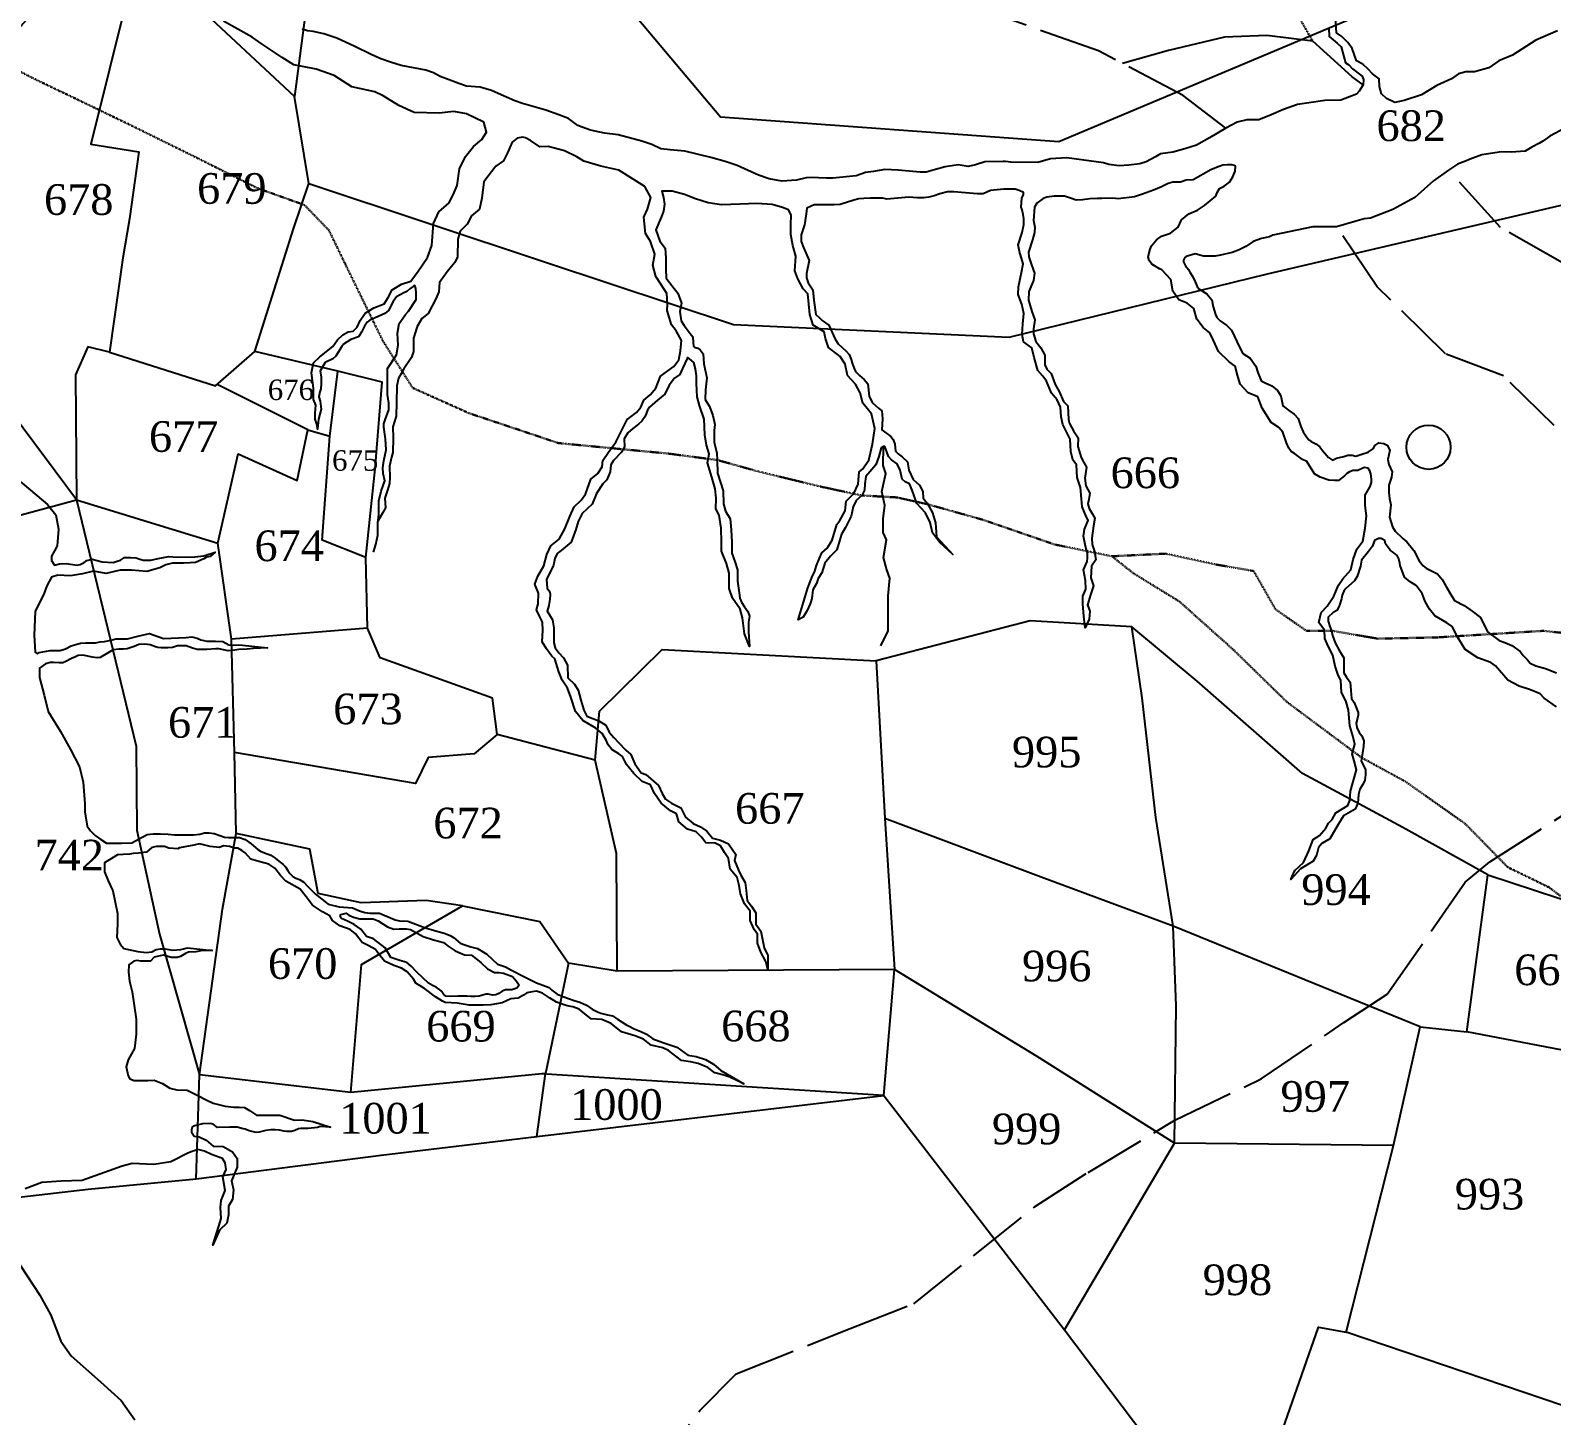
# Model space of a CAD drawing. Header units: millimetres. Extents: x 232 to 2351, y -1279 to 995.
# Drawn here: x 1464.2 to 1761.8, y -686.8 to -415.9 of the extents above; entities that cross this region are included whole.
import ezdxf

# ---------------------------------------------------------------- set-up
doc = ezdxf.new("R2010")
doc.units = ezdxf.units.MM
doc.header["$MEASUREMENT"] = 0
doc.linetypes.add('ACAD_ISO02W100', pattern=[15, 12, -3])
doc.linetypes.add('ACAD_ISO07W100', pattern=[3, 0, -3])
for name, color, linetype in [('CARTTRACK', 30, 'ACAD_ISO02W100'), ('NALA', 4, 'Continuous'), ('SURVEY_BND', 7, 'Continuous'), ('SURVEY_NO', 7, 'Continuous'), ('WATER_BODY', 4, 'Continuous')]:
    doc.layers.add(name, color=color, linetype=linetype)
doc.layers.add('FOOTPATH', color=150, linetype='ACAD_ISO07W100', lineweight=30)
doc.styles.get("Standard").update_dxf_attribs({"font": 'TIMES.TTF'})

msp = doc.modelspace()

# ---------------------------------------------------------------- linework, layer by layer
at = {"layer": 'CARTTRACK'}
for points in [[(1698.11, -434.98), (1689.74, -428.61), (1673.15, -419.86), (1655.69, -413.69), (1643.09, -411.57), (1618.95, -408.26), (1600.5, -405.47), (1587.24, -401.76), (1577.69, -393.15), (1568.13, -373.8), (1567.2, -346.66), (1566.54, -335.39), (1563.36, -327.18), (1553.27, -318.7), (1528.53, -304.66), (1514.47, -291.94), (1502.64, -278.64), (1487, -266.5), (1456.06, -249.16)], [(1724.93, -426.54), (1722.79, -424.92), (1715.09, -417.97), (1706.14, -416.84), (1697.82, -417.17), (1686.89, -419.78), (1677.85, -422.34)], [(1819.48, -536.46), (1814.24, -529.53), (1813.11, -523.73), (1811.26, -522.45), (1801.34, -519.15), (1795.54, -512.95), (1782.37, -497.52), (1777.25, -485.66), (1771.65, -479.5), (1764.68, -471.92), (1763.95, -461.35), (1751.83, -454.45), (1741.68, -443.2)], [(1762.36, -493.13), (1752.41, -483.46), (1741.09, -479.13), (1727.7, -466.01), (1719.76, -454.26)], [(1585.74, -697.98), (1595.25, -685.77), (1602.3, -678.67), (1624.57, -669.84), (1637.01, -664.97), (1660.68, -646.03), (1671.14, -639.27), (1688.12, -629.06), (1704.97, -620.98), (1721.18, -609.94), (1729.68, -604.38), (1744.95, -582.49), (1749.72, -578.51), (1767.63, -567.12)]]:
    msp.add_lwpolyline(points, dxfattribs=at)
at = {"layer": 'FOOTPATH', "ltscale": 0.001}
for points in [[(1711.89, -412.39), (1715.09, -417.97)], [(1777.09, -535.12), (1760.23, -533.33), (1739.5, -534.61), (1727.83, -534.86), (1718.79, -533.31), (1713.87, -533.33), (1707.8, -529.11), (1703.54, -521.63), (1696.14, -520.35), (1686.34, -518.23), (1675.79, -518.74), (1664.63, -516.44), (1650.45, -511.57), (1639.76, -508.57), (1633.77, -507.23), (1626.89, -506.85), (1618.78, -505.11), (1606.52, -502.13), (1598.58, -499.91), (1588.86, -498.64), (1567.49, -496.6), (1549.95, -490.73), (1538.97, -485.8), (1533.15, -476.64), (1525.82, -461.68), (1522.57, -454.97), (1517.8, -450.03), (1508.6, -446.72), (1496.68, -440.76), (1483.23, -434.13), (1464.84, -425.29), (1450.07, -417.84)], [(1766.96, -587.76), (1761.27, -583.47), (1753.24, -579.56), (1744.94, -571.07), (1733.24, -562.82), (1724.67, -558.14), (1710.03, -547.24), (1699.64, -537.1), (1689.02, -527.6), (1680.04, -522.1), (1675.79, -518.74)]]:
    msp.add_lwpolyline(points, dxfattribs=at)
at = {"layer": 'NALA'}
for points in [[(1763.02, -415.92), (1758.78, -417.75), (1754.16, -420.7), (1751.54, -421.83), (1749.56, -423.21), (1746.73, -423.96), (1745.03, -423.96), (1743.61, -424.37), (1742.24, -425.33), (1739.37, -426.66), (1736.37, -428.49), (1733, -429.57), (1731.13, -429.94), (1729.51, -429.2), (1728.55, -428.28), (1728.13, -426.87), (1728.09, -425.33), (1726.8, -424.33), (1725.93, -423.46), (1724.89, -422.46), (1723.64, -421.8), (1722.81, -419.39), (1721.93, -418.22), (1720.81, -417.06), (1719.77, -416.31), (1719.56, -413.5)], [(1531.31, -517.92), (1531.78, -516.45), (1532.16, -514.61), (1532.14, -512.2), (1532.32, -510.57), (1532.32, -507.87), (1532.81, -506.01), (1533.53, -504.01), (1533.19, -502.56), (1533.13, -501.47), (1533.33, -500.1), (1533.77, -497.94), (1533.67, -495.77), (1533.31, -493.49), (1533.33, -492.83), (1533.59, -492.06), (1534.32, -490.11), (1534.32, -488.8), (1534.01, -487.09), (1534.01, -485.36), (1534.01, -483.59), (1534.03, -482.03), (1535.81, -479.3), (1536.13, -477.42), (1535.97, -475.09), (1536.32, -473.23), (1537.57, -471.44), (1538.15, -470.8), (1539.65, -468.5), (1539.65, -467.23), (1539.61, -466.36), (1539.36, -465.78), (1539.08, -465.94), (1538.38, -466.42), (1537.81, -466.91), (1537.25, -467.19), (1535.79, -467.96), (1535.13, -468.9), (1534.25, -470.67), (1533.49, -471.25), (1532.06, -471.9), (1530.6, -472.52), (1530.08, -472.93), (1529.57, -473.75), (1528.93, -474.88), (1528.34, -475.79), (1526.85, -476.36), (1525.46, -477.23), (1525.09, -477.71), (1524.31, -478.94), (1523.92, -479.6), (1523.32, -480.09), (1521.85, -480.83), (1521.46, -481.51), (1520.85, -482.45), (1521.05, -483.72), (1521.09, -485.02), (1520.97, -486), (1520.77, -486.54), (1520.6, -487.56), (1520.85, -488.41), (1521.05, -489.93), (1520.52, -491.89), (1520.32, -493.85), (1520.27, -493.07), (1519.91, -491.93), (1519.91, -490.74), (1520.03, -489.15), (1519.54, -488.09), (1519.54, -485.88), (1519.18, -482.84), (1519.54, -480.92), (1520.81, -479.73), (1523.35, -477.73), (1524.25, -476.42), (1525.27, -475.44), (1526.33, -474.83), (1527.31, -474.67), (1528.13, -473.89), (1528.7, -472.63), (1529.68, -471.16), (1531.36, -470.14), (1533.4, -469.36), (1534.14, -468.09), (1534.96, -466.6), (1536.8, -465.53), (1538.6, -464.92), (1540.07, -462.96), (1541.87, -460.31), (1542.69, -457.94), (1543.06, -453.63), (1544.08, -451.34), (1546.12, -449.58), (1547.06, -447.58), (1547.68, -446.19), (1548.13, -442.97), (1549.31, -440.52), (1550.86, -438.6), (1552.5, -437.22), (1553.4, -435.75), (1552.87, -433.79), (1549.52, -432.19), (1547.02, -431.7), (1544.12, -432.03), (1539.25, -431.91), (1536.27, -430.56), (1533.2, -428.64), (1531.57, -427.87), (1527.07, -426.89), (1523.58, -424.66), (1520.06, -423.47), (1515.73, -422.57), (1513.4, -421.14), (1509.52, -418.57), (1507.55, -417.18), (1501.95, -414.08)], [(1718.23, -415.44), (1718.28, -417.03), (1719.87, -418.36), (1720.68, -419.1), (1721.14, -420.76), (1721.32, -421.52), (1721.51, -422.19), (1722.15, -422.6), (1722.85, -423.41), (1724.79, -424.84), (1725.02, -425.46), (1724.93, -426.54), (1724.21, -427.72), (1723.64, -428.31), (1722.32, -428.87), (1720.57, -429.49), (1717.45, -429.58), (1712.09, -430.37), (1709.39, -431.36), (1706.96, -432.36), (1704.52, -433.37), (1702.17, -433.37), (1700.32, -433.81), (1698.11, -434.98), (1694.9, -436.87), (1692.36, -438.34), (1690.08, -439.03), (1687.71, -439.68), (1685.33, -439.98), (1684.31, -440.58), (1682.51, -441.57), (1681.25, -441.98), (1679.1, -442.24), (1677.21, -442.35), (1675.18, -442.12), (1674.16, -441.8), (1666.96, -440.81), (1663.76, -441.02), (1661.31, -441.7), (1655.99, -441.64), (1654.97, -441.49), (1654.5, -441.48), (1650.96, -441.58), (1649.1, -442.14), (1647.67, -442.48), (1645.69, -442.19), (1643.17, -442.55), (1641.27, -443.05), (1639.47, -443.58), (1638.29, -443.6), (1633.98, -443.18), (1631.35, -443.08), (1629.12, -443.47), (1627.58, -443.68), (1625.73, -444.3), (1621.16, -444.78), (1619.93, -444.77), (1618.36, -444.73), (1617.18, -444.67), (1615.98, -444.73), (1614.08, -445.17), (1611.2, -445.37), (1608.7, -444.93), (1606.61, -444.18), (1602.46, -442.32), (1600.1, -441.5), (1597.29, -440.74), (1592.23, -439.51), (1589.37, -439.26), (1587.53, -439.03), (1585.74, -438.19), (1583.78, -437.52), (1579.15, -436.31), (1576.5, -435.99), (1573.77, -435.36), (1572.12, -434.8), (1571.3, -434.47), (1569.43, -433.13), (1567.55, -432.37), (1565.01, -431.48), (1560.49, -430.19), (1558.98, -429.61), (1555.71, -428.2), (1554.4, -427.62), (1552.18, -426.99), (1549.48, -426.8), (1548.01, -426.25), (1546.11, -425.52), (1544.36, -424.86), (1543.07, -424.16), (1541.54, -423.61), (1536.7, -422.71), (1534.66, -422.07), (1532.72, -421.4), (1530.84, -420.59), (1527.63, -419.04), (1524.14, -417.38), (1521.61, -416.55), (1519.47, -416.1), (1518.38, -415.97), (1517.32, -415.65)], [(1766.8, -433.72), (1761.49, -436.55), (1760.09, -437.55), (1759.44, -437.9), (1758, -438.68), (1756.66, -439.46), (1753.91, -439.68), (1752.04, -439.64), (1748.17, -440.2), (1745.9, -441.03), (1744.99, -441.42), (1743.42, -442.03), (1741.68, -443.2), (1738.75, -445.26), (1735.09, -448.55), (1730.79, -450.87), (1726.42, -452.62), (1725.14, -452.72), (1723.34, -453.24), (1719.76, -454.26), (1715.12, -454.26), (1707.3, -455.94), (1706.66, -456.25), (1705.05, -456.6), (1703.43, -457.14), (1702.03, -458.11), (1700.7, -458.78), (1699.3, -459.29), (1697.04, -459.83), (1695.99, -460.06), (1693.69, -460.06), (1692.06, -459.56), (1690.34, -460.11), (1690.09, -460.32), (1689.83, -460.78), (1689.82, -461.17), (1690.18, -461.92), (1690.76, -462.62), (1691.05, -463.14), (1691.65, -464.09), (1692.06, -465.02), (1692.45, -465.95), (1692.78, -466.45), (1694.35, -467.38), (1695.33, -468.54), (1695.59, -469.91), (1696.05, -471.44), (1696.31, -472.02), (1697, -472.69), (1698.3, -473.58), (1699.19, -474.53), (1700.74, -477.81), (1701.44, -479.05), (1702.85, -479.97), (1703.97, -481.52), (1704.36, -482.78), (1704.97, -484.4), (1705.76, -484.82), (1707.06, -485.42), (1708.19, -486.28), (1708.85, -487.38), (1709.25, -489.32), (1710.6, -490.34), (1711.48, -490.94), (1712.22, -491.8), (1712.77, -493.37), (1713.24, -494.38), (1713.9, -495.38), (1714.34, -495.98), (1714.76, -496.28), (1715.72, -496.72), (1716.49, -497.3), (1717.02, -498.05), (1718.15, -499.45), (1718.97, -499.95), (1719.75, -499.56), (1721.17, -499.2), (1721.94, -498.98), (1722.82, -498.98), (1723.54, -499.17), (1724.67, -498.76), (1725.96, -498.4), (1727.01, -497.63), (1727.23, -497.05), (1728, -496.53), (1729.02, -496.67), (1729.68, -497), (1730.21, -497.96), (1729.8, -499.8), (1729.96, -500.79), (1730.65, -502.22), (1730.51, -503.27), (1729.96, -504.81), (1729.96, -506.27), (1730.13, -507.42), (1730.35, -508.69), (1730.1, -511.08), (1730.73, -513.01), (1731.25, -513.83), (1732.74, -515.24), (1733.49, -515.9), (1734.86, -517.58), (1735.91, -519.63), (1736.71, -520.62), (1737.26, -521.06), (1738.31, -521.56), (1739.49, -522.16), (1740.43, -523.27), (1741.26, -524.81), (1742.11, -526.21), (1742.86, -527.39), (1744.73, -528.36), (1746.3, -529.49), (1747.92, -530.72), (1749.27, -533.55), (1751.55, -535.21), (1752.68, -535.62), (1754.03, -536.2), (1755.69, -537.38), (1756.27, -538.15), (1757.15, -539.01), (1757.67, -539.64), (1758.72, -540.16), (1760.62, -540.71), (1762.77, -541.57)], [(1762.82, -548.21), (1760.39, -546.48), (1759.59, -545.62), (1757.73, -544.84), (1755.47, -544.18), (1753.28, -543.01), (1750.88, -540.19), (1749.94, -539.55), (1747.41, -538.6), (1744.93, -536.97), (1743.49, -534.63), (1742.35, -532.47), (1741.35, -531.73), (1738.98, -530.38), (1737.93, -529.11), (1737.11, -527.59), (1736.48, -526.02), (1735.34, -524.49), (1734.14, -523.74), (1733.05, -522.82), (1732.19, -520.52), (1732.12, -520.07), (1731.94, -519.27), (1731.62, -518.6), (1730.97, -518.08), (1730.22, -517.55), (1729.35, -516.28), (1729.2, -515.66), (1728.5, -515.29), (1727.98, -515.29), (1727.2, -515.68), (1726.8, -516.78), (1725.98, -517.78), (1724.61, -519.51), (1724.41, -520.68), (1723.76, -522.72), (1723.29, -523.55), (1721.59, -525.05), (1721.21, -525.57), (1720.84, -526.35), (1720.69, -527.04), (1720.29, -528.51), (1719.82, -529.34), (1719.07, -529.74), (1718.1, -530.65), (1718.12, -531.42), (1718.47, -532.51), (1718.79, -533.31), (1718.99, -534.23), (1719.47, -535.7), (1720.34, -537.27), (1721.19, -538.6), (1721.19, -540.47), (1721.21, -541.52), (1721.69, -542.39), (1722.41, -543.39), (1722.58, -544.98), (1722.71, -546.58), (1723.23, -547.37), (1723.98, -549.32), (1723.98, -549.85), (1723.83, -550.39), (1723.62, -551.36), (1723.75, -552.23), (1724.16, -553.2), (1724.72, -553.88), (1725.07, -554.85), (1725.05, -555.93), (1724.55, -558.81), (1725.4, -560.48), (1725.4, -561.48), (1725.29, -562.57), (1724.89, -563.37), (1724.31, -564.29), (1724.04, -565.33), (1723.91, -567.03), (1723.4, -568.23), (1722.46, -568.76), (1721.1, -569.54), (1720.05, -571.19), (1718.44, -574.02), (1716.9, -574.93), (1716.23, -575.71), (1715.86, -577.27), (1715.21, -578.42), (1714.36, -578.94), (1712.69, -579.92), (1710.82, -581.97), (1711.61, -580.23), (1713.26, -578.64), (1714.34, -576.36), (1715.2, -574.14), (1716.43, -573.35), (1717.64, -571.95), (1718.15, -570.97), (1718.91, -570.21), (1719.61, -568.91), (1721.98, -567.48), (1722.36, -566.55), (1722.5, -564.7), (1722.91, -563.08), (1723.69, -560.52), (1723.22, -558.76), (1722.84, -557.39), (1723.33, -555.48), (1722.91, -553.9), (1722.35, -551.94), (1722.08, -548.88), (1721.65, -547.23), (1720.69, -545.32), (1720.6, -543.03), (1719.98, -541.81), (1719.46, -540.22), (1719.01, -538.08), (1718.14, -536.3), (1717.49, -534.81), (1717.37, -533.19), (1716.31, -531.68), (1716.76, -529.76), (1717.91, -528.52), (1719.19, -526.55), (1720.15, -524.41), (1720.96, -523.17), (1722.57, -521.38), (1723.03, -519.37), (1723.72, -517.36), (1724.9, -515.78), (1725.36, -513.26), (1725.61, -510.81), (1725.37, -508.84), (1725.37, -506.81), (1726.31, -505.07), (1726.59, -504.31), (1726.59, -503.56), (1726.49, -502.64), (1726.29, -502.05), (1725.91, -501.51), (1725.25, -501.35), (1725.03, -501.47), (1723.9, -501.93), (1723.02, -501.97), (1722.3, -502.19), (1721.79, -502.58), (1721.33, -502.98), (1720.71, -503.46), (1720.13, -503.92), (1719.35, -503.94), (1718.26, -503.82), (1716.53, -503.28), (1715.47, -502.62), (1713.91, -500.21), (1713.12, -499.83), (1711.5, -498.63), (1710.89, -498.26), (1710.43, -497.56), (1709.93, -496.58), (1709.25, -494.49), (1708.44, -493.56), (1706.93, -492.55), (1705.22, -489.78), (1704.32, -487.53), (1702.45, -486.74), (1700.87, -485.05), (1700.37, -483.34), (1699.92, -481.55), (1698.72, -480.71), (1696.67, -478.7), (1695.67, -476.52), (1694.97, -475.03), (1693.63, -474.01), (1692.42, -472.34), (1691.8, -470.27), (1690.5, -469.22), (1688.87, -468.6), (1687.71, -466.85), (1687.3, -464.58), (1685.56, -462.7), (1685.12, -462.52), (1683.58, -461.59), (1683.11, -460.91), (1682.91, -460.19), (1683.27, -458.68), (1683.56, -458.04), (1684.54, -456.83), (1685.48, -456.13), (1687.27, -455.56), (1688.77, -454.35), (1689.41, -452.9), (1690.84, -451.76), (1692.55, -451.05), (1693.93, -450.11), (1696.16, -448.32), (1696.36, -447.59), (1696.82, -446.77), (1697.76, -446.31), (1698.81, -445.54), (1699.45, -444.5), (1699.93, -443.41), (1699.97, -442.45), (1699.71, -442.29), (1699.27, -442.15), (1698.97, -442.15), (1698.43, -442.17), (1697.52, -442.23), (1696.24, -442.71), (1695.15, -443.15), (1691.67, -445.07), (1690.3, -445.19), (1689.22, -445.53), (1687.73, -445.53), (1686.79, -445.84), (1685.51, -446.48), (1683.94, -447.1), (1681.77, -447.91), (1680.19, -448.41), (1676.99, -448.79), (1675.96, -448.69), (1673.82, -448.73), (1672.97, -448.77), (1671.45, -448.83), (1670.04, -449.01), (1668.82, -449.05), (1667.87, -448.73), (1666.51, -448.31), (1664.48, -448.27), (1663.06, -448.47), (1662.35, -448.77), (1661.13, -449.65), (1660.65, -450.44), (1660.46, -453.08), (1660.7, -454.36), (1660.62, -455.43), (1660.24, -456.81), (1659.5, -459.25), (1659.54, -460.18), (1660.08, -461.71), (1660.64, -463.33), (1660.42, -464.78), (1659.54, -466.94), (1659.5, -468.63), (1660.1, -470.88), (1660.74, -472.48), (1660.42, -474.24), (1660.42, -475.24), (1660.91, -476.71), (1661.87, -477.96), (1662.69, -479.43), (1662.69, -481.27), (1663.05, -482.16), (1663.89, -482.97), (1664.7, -485.14), (1665.48, -486.5), (1666.34, -488.45), (1667.17, -489.32), (1667.3, -492.01), (1667.48, -492.76), (1668.25, -494.22), (1669.19, -495.57), (1669.11, -497.28), (1669.77, -499.44), (1670.27, -500.4), (1670.85, -501.33), (1670.51, -503.44), (1670.67, -504.96), (1671.48, -506.37), (1671.25, -507.64), (1671.11, -508.51), (1671.33, -509.37), (1671.9, -510.39), (1672.46, -511.3), (1672.2, -512.77), (1671.86, -515.21), (1671.94, -516.43), (1672.42, -517.78), (1672.64, -519.43), (1671.82, -520.67), (1671.7, -522.95), (1672.18, -524.53), (1671.6, -526.26), (1671, -528.23), (1671.5, -529.48), (1671.32, -531.05), (1670.56, -532.76), (1670.3, -530.49), (1670.08, -528.02), (1670.08, -526.55), (1670.68, -525.18), (1670.66, -523.47), (1670.24, -521.42), (1670.94, -519.79), (1671, -519.11), (1671, -518.07), (1670.84, -517.56), (1670.58, -516.42), (1670.24, -514.83), (1670.44, -513.46), (1671.14, -511.75), (1670.64, -510.64), (1669.95, -509.07), (1669.85, -507.53), (1669.65, -505.27), (1668.97, -503.34), (1668.87, -500.85), (1668.13, -499.86), (1667.79, -498.23), (1667.61, -495.84), (1667, -494.55), (1666.22, -492.98), (1665.84, -491.49), (1665.74, -489.56), (1665.08, -488.11), (1663.97, -486.8), (1662.98, -484.51), (1662.25, -483.52), (1661.31, -482.42), (1660.55, -479.84), (1660.1, -477.95), (1658.52, -476.79), (1658.24, -475.34), (1658.38, -473.25), (1658.58, -471.22), (1658.2, -469.42), (1657.44, -467.51), (1657.54, -466), (1658.12, -463.22), (1658.4, -461.53), (1657.69, -459.14), (1657.43, -457.82), (1658.25, -455.42), (1658.57, -453.83), (1658.59, -452.73), (1658.45, -451.88), (1658.21, -450.94), (1658.01, -450.47), (1658.19, -448.67), (1658.51, -447.96), (1658.47, -447.6), (1657.65, -447.16), (1656.84, -446.94), (1654.66, -446.94), (1652.05, -447.18), (1650.6, -447.82), (1649.4, -447.86), (1644.84, -447.42), (1643.62, -447.42), (1642.15, -447.84), (1641.01, -448.24), (1639.94, -448.46), (1638.98, -448.61), (1637.63, -448.63), (1636.05, -448.51), (1631.73, -448.88), (1630.95, -448.7), (1629.86, -448.7), (1628.52, -448.66), (1627.23, -448.72), (1626.29, -448.82), (1625.3, -449.08), (1622.65, -449.95), (1621.47, -450.01), (1619.68, -450.01), (1618.72, -450.01), (1617.56, -450.01), (1616.93, -450.27), (1616.11, -450.61), (1615.99, -451.78), (1615.63, -453.91), (1614.99, -455.88), (1614.99, -457.13), (1615.43, -458.34), (1616.55, -460.91), (1616.01, -463.43), (1616.01, -464.27), (1616.36, -465.24), (1617.28, -466.62), (1617.44, -468.61), (1617.88, -471.41), (1618.48, -472.01), (1619.1, -472.64), (1620.37, -473.5), (1621.65, -476.29), (1622.23, -477.16), (1623.79, -478.59), (1624.41, -479.26), (1624.79, -480.26), (1624.95, -480.95), (1625.37, -481.99), (1625.6, -482.61), (1626.38, -483.36), (1627.3, -484.16), (1628.06, -484.99), (1628.3, -487.4), (1628.85, -488.69), (1630.11, -489.75), (1630.75, -490.31), (1630.89, -491.84), (1630.79, -494.01), (1632.56, -495.33), (1632.98, -495.89), (1633.34, -496.83), (1633.44, -498.2), (1633.94, -498.7), (1634.72, -499.26), (1635.77, -500.25), (1636.07, -501.92), (1636.9, -503.7), (1638.16, -504.81), (1638.77, -506.07), (1638.84, -507.39), (1639.63, -508.33), (1640.67, -510.23), (1641.25, -512.21), (1641.5, -514.93), (1644.66, -518.38), (1642.08, -516.01), (1640.67, -514.14), (1640.24, -512.13), (1639.3, -510.26), (1637.65, -508.39), (1636.68, -505.84), (1636.2, -504.57), (1635.34, -504.21), (1634.76, -503.63), (1634.33, -501.91), (1633.76, -500.65), (1632.64, -499.9), (1632.07, -499.22), (1631.82, -498.5), (1631.38, -497.28), (1631.1, -497.28), (1630.63, -497.53), (1630.2, -499.22), (1629.59, -500.87), (1627.64, -503.12), (1627.42, -504.56), (1627.35, -505.81), (1626.89, -506.85), (1625.77, -507.86), (1625.16, -509.04), (1624.8, -510.91), (1623.65, -513.08), (1622.86, -514.44), (1622.5, -515.74), (1621.96, -517.5), (1620.74, -518.75), (1619.62, -520.07), (1619.04, -522), (1618.29, -523.12), (1618, -524.09), (1617.28, -525.31), (1617.06, -527), (1616.74, -528.04), (1616.13, -529.33), (1615.41, -530.66), (1614.4, -531.16), (1615.48, -527.53), (1616.27, -524.91), (1617.21, -522.6), (1617.59, -521.86), (1618.01, -520.52), (1618.55, -519.12), (1619.03, -518.06), (1620.06, -517.17), (1621.08, -515.6), (1621.95, -512.51), (1622.53, -511.74), (1623.58, -509.82), (1623.81, -507.97), (1625.31, -506.47), (1626.11, -504.64), (1626.34, -502.2), (1626.98, -501.72), (1628.26, -499.93), (1628.96, -496.83), (1629.38, -493.76), (1628.73, -490.89), (1627.04, -488.78), (1626.52, -486.74), (1625.6, -485.05), (1624.03, -483.38), (1623.61, -481.13), (1622.62, -479.69), (1620.35, -477.93), (1619.74, -476.11), (1619.49, -474.86), (1617.31, -473.52), (1616.7, -471.44), (1616.31, -467.39), (1615.38, -466.43), (1614.36, -464.48), (1613.75, -462.92), (1613.94, -460.01), (1613.37, -457.93), (1612.94, -455.77), (1612.94, -453.89), (1613.03, -451.97), (1612.52, -450.95), (1611.34, -450.5), (1609.32, -449.89), (1606.34, -449.7), (1603.02, -449.86), (1599.37, -449.99), (1596.81, -449.61), (1594.31, -448.84), (1592.17, -447.98), (1589.74, -447.34), (1587.75, -447.34), (1588.07, -448.58), (1588.27, -449.86), (1588.07, -451.24), (1587.66, -452.26), (1586.57, -454.9), (1587.34, -457.07), (1588.39, -458.48), (1588.49, -460.4), (1588.52, -462.57), (1588.59, -464.33), (1589.71, -465.77), (1590.83, -467.27), (1591.57, -469.24), (1591.25, -470.88), (1591.51, -472.7), (1592.11, -473.59), (1592.66, -474.36), (1593.3, -475.16), (1593.81, -475.8), (1593.84, -476.95), (1593.91, -477.65), (1594.13, -477.81), (1594.8, -478.04), (1595.25, -478.36), (1595.83, -479.12), (1595.95, -481.1), (1596.56, -483.84), (1596.24, -486.21), (1596.18, -488.09), (1597.04, -489.43), (1597.71, -491.19), (1598.1, -492.94), (1597.94, -494.12), (1597.94, -496.49), (1598.48, -498.53), (1598.58, -499.91), (1598.61, -502.46), (1599.73, -505.97), (1599.76, -508.46), (1600.15, -509.9), (1601.11, -511.43), (1601.27, -513.6), (1601.39, -515.96), (1601.39, -518.13), (1602, -519.79), (1602.51, -521.39), (1602.54, -523.6), (1602.93, -526.36), (1602.96, -526.93), (1603.34, -527.73), (1603.89, -528.66), (1604.56, -529.52), (1604.85, -530.45), (1604.66, -531.63), (1604.69, -533.51), (1604.91, -536.38), (1603.89, -533.92), (1603.5, -530.76), (1603.02, -529.1), (1601.58, -526.96), (1600.87, -525.04), (1600.87, -522.05), (1600.36, -520.17), (1599.4, -517.77), (1599.37, -515.98), (1599.31, -513.23), (1598.95, -510.67), (1598.31, -509.43), (1598.35, -507.35), (1598.19, -505.53), (1597.61, -503.74), (1597.1, -501.98), (1596.65, -500.48), (1596.97, -498.72), (1596.49, -497.03), (1596.14, -494.98), (1596.01, -491.91), (1595.08, -489.27), (1594.66, -487.54), (1594.53, -484.96), (1594.5, -483.45), (1594.28, -482.08), (1593.99, -480.8), (1593.54, -480.42), (1592.81, -479.84), (1592.68, -480.07), (1591.78, -481.98), (1591.27, -483.17), (1590.21, -483.9), (1589.19, -485.24), (1588.29, -487), (1586.85, -488.18), (1585.31, -489.54), (1584.9, -490.15), (1584.64, -490.86), (1584.42, -491.46), (1583.84, -492.29), (1583.17, -492.9), (1582.02, -493.73), (1581.09, -494.59), (1580.35, -495.78), (1580.42, -497.34), (1579.81, -498.37), (1578.27, -500.01), (1577.76, -500.84), (1577.6, -502.22), (1576.93, -503.81), (1576.19, -504.58), (1574.91, -506.45), (1574.11, -508.53), (1572.16, -510.35), (1571.33, -511.95), (1570.88, -513.51), (1570.01, -515.99), (1568.03, -517.59), (1567.26, -518.2), (1566.81, -519.15), (1566.52, -520.47), (1566.24, -521.1), (1565.66, -522.19), (1565.18, -523.28), (1565.31, -524.95), (1565.79, -525.72), (1565.85, -526.3), (1565.82, -527.13), (1565.59, -528.34), (1565.27, -529.46), (1565.75, -530.2), (1566.36, -531.15), (1566.59, -532.77), (1566.59, -533.86), (1566.59, -534.66), (1566.59, -535.65), (1566.87, -536.64), (1567.55, -537.66), (1568.51, -538.59), (1569.24, -540.03), (1569.34, -542.54), (1570.65, -543.78), (1571.32, -544.93), (1571.9, -546.88), (1572.44, -548.83), (1573.05, -550.05), (1575.42, -550.94), (1576.76, -551.81), (1577.44, -553.14), (1578.33, -554.19), (1579.26, -555.18), (1580.7, -556.65), (1581.63, -557.55), (1582.43, -559.37), (1583.68, -561.13), (1584.6, -561.45), (1587.1, -563.56), (1587.82, -565.17), (1588.46, -566.29), (1589.62, -567.06), (1591.44, -567.98), (1592.37, -569.81), (1593.87, -571.05), (1595.28, -571.66), (1596.56, -572.52), (1597.65, -573.87), (1599.18, -574.31), (1600.78, -575.02), (1602.19, -577.06), (1601.94, -578.27), (1602.71, -580.13), (1603.19, -581.15), (1604.05, -582.59), (1604.24, -584.15), (1604.44, -586.1), (1605.24, -587.22), (1606.13, -588.47), (1606.1, -590.73), (1607.12, -592.07), (1607.44, -593.73), (1607.73, -595.36), (1608.44, -596.87), (1608.44, -599.58), (1608.05, -598), (1607.12, -596.21), (1606.45, -594.46), (1606.45, -592.67), (1605.78, -591.74), (1604.98, -589.97), (1604.98, -588.15), (1603.92, -586.71), (1603.09, -584.79), (1602.83, -583.13), (1602.45, -581.6), (1601.07, -579.93), (1600.75, -577.86), (1599.98, -576.68), (1599.21, -575.4), (1598.18, -574.89), (1596.33, -574.82), (1595.5, -573.67), (1594.47, -572.62), (1592.75, -572.14), (1591.08, -570.67), (1590.57, -569.1), (1589.45, -568.53), (1587.58, -567.04), (1586.27, -565.15), (1585.53, -563.43), (1583.87, -562.79), (1582.24, -561.25), (1580.83, -559.5), (1580.03, -557.9), (1579.29, -557.39), (1577.92, -556.52), (1577.25, -555.6), (1576.8, -554.7), (1576.02, -553.43), (1574.78, -552.38), (1572.25, -550.84), (1570.84, -549.09), (1569.91, -546.31), (1569.27, -544.52), (1568.22, -542.95), (1567.55, -541.38), (1566.77, -538.83), (1566.2, -538.29), (1565.14, -536.82), (1564.28, -535.47), (1564.41, -533.27), (1564.34, -531.61), (1563.8, -530.46), (1563.22, -529.24), (1563.51, -528.06), (1563.57, -525.93), (1562.9, -524.17), (1563.44, -522.63), (1564.63, -520.59), (1565.24, -518.38), (1565.97, -516.72), (1567.61, -515.39), (1568.76, -513.38), (1569.72, -510.98), (1570.56, -509.06), (1571.93, -507.75), (1572.8, -506.57), (1573.82, -503.67), (1575.17, -502.58), (1576.06, -501.24), (1576.16, -500.03), (1577.31, -498.36), (1578.72, -496.45), (1580.01, -493.81), (1580.94, -491.99), (1582.76, -490.61), (1583.59, -489.56), (1584.23, -488.22), (1585.45, -487.13), (1586.57, -485.88), (1587.47, -483.5), (1590.09, -481.64), (1591.05, -480.33), (1591.37, -478.54), (1591.56, -476.56), (1590.51, -474.64), (1589.61, -473.49), (1588.77, -470.63), (1588.84, -469.44), (1588.71, -467.33), (1587.56, -465.51), (1586.53, -464.01), (1585.96, -461.81), (1586.34, -459.63), (1585.51, -457.18), (1584.52, -455.61), (1584.23, -452.41), (1584.9, -450.82), (1585.54, -448.55), (1584.41, -446.41), (1579.31, -443.22), (1575.8, -442.4), (1572.43, -441.45), (1571.06, -440.58), (1568.7, -439.45), (1565.51, -438.58), (1563.82, -438.63), (1562, -437.4), (1561.04, -436.9), (1560.45, -436.76), (1559.4, -436.94), (1558.45, -437.72), (1557.54, -439.81), (1556.76, -441.36), (1555.21, -442.4), (1552.88, -445.48), (1552.52, -448.71), (1552.06, -450.85), (1550.51, -452.12), (1549.6, -453.76), (1548.24, -455.17), (1547.83, -456.72), (1547.73, -460.16), (1547.23, -461.25), (1546.55, -462.02), (1545.73, -463.07), (1544.23, -465.16), (1544.09, -467.03), (1543.5, -468.35), (1541.99, -471.24), (1540.76, -472.2), (1539.85, -473.79), (1539.16, -476.07), (1539.12, -478.66), (1538.71, -479.84), (1537.25, -482.07), (1536.17, -483.9), (1535.86, -485.38), (1535.81, -488.68), (1535.73, -491.32), (1535.11, -493.42), (1535.13, -495.61), (1535.07, -498.43), (1534.82, -499.37), (1534.42, -501.13), (1534.5, -503.34), (1534.44, -504.53), (1534.02, -505.79), (1533.55, -507.37), (1533.67, -509.24), (1533.03, -510.31), (1532.18, -511.87)], [(1630.59, -536.28), (1632, -533.34), (1632, -530.34), (1632, -526.46), (1632.33, -523.05), (1631.73, -521.39), (1631.1, -518.98), (1631.68, -515.5), (1631.05, -514.09), (1631.05, -511.38), (1631.38, -508.81), (1630.79, -506.1), (1631.54, -502.58), (1631.05, -500.95), (1631.1, -497.28)], [(1461.28, -503.4), (1465.41, -506.83), (1467.49, -508.63), (1469.17, -510.63), (1469.66, -513.45), (1469.38, -516.67), (1468.9, -517.7), (1468.28, -518.69), (1468.28, -519.56), (1468.87, -520.48), (1469.84, -520.2), (1471.17, -520.17), (1473.32, -520.5), (1473.93, -520.38), (1474.7, -519.99), (1475.23, -519.59), (1476.23, -519.3), (1478.2, -519.84), (1480.34, -519.97), (1481.36, -519.66), (1481.79, -519.51), (1482.56, -519), (1483.74, -519), (1484.89, -519.05), (1485.58, -519.33), (1486.27, -519.51), (1487.75, -519.51), (1489.18, -519.15), (1491.23, -518.79), (1492.86, -518.9), (1496.36, -518.87), (1498.08, -518.64), (1500.35, -517.95), (1499.79, -518.41), (1499.33, -518.77), (1498.64, -518.9), (1498.13, -519.23), (1496.44, -519.94), (1495.42, -520.02), (1494.09, -520.07), (1491.97, -520.07), (1490.64, -520.43), (1489.49, -521.01), (1486.92, -521.71), (1483.95, -521.43), (1481.73, -521.43), (1479.02, -522.12), (1476.49, -521.66), (1474.36, -522.17), (1471.99, -522.58), (1469.56, -522.43), (1468.28, -522.84), (1467.36, -524.55), (1466.87, -525.98), (1465.12, -529.52), (1464.89, -534.19), (1465.09, -537.48), (1465.58, -537.82), (1465.86, -537.56), (1468, -537.15), (1468.93, -537.2), (1469.97, -537.2), (1471.05, -536.87), (1472.12, -536.26), (1473.94, -535.75), (1474.98, -535.67), (1476.9, -535.67), (1477.82, -535.49), (1478.69, -535.42), (1479.94, -535.14), (1480.86, -534.88), (1481.55, -534.88), (1483.14, -534.88), (1485.2, -534.34), (1487.5, -533.86), (1490.21, -534.85), (1494.65, -534.65), (1495.78, -534.52), (1496.78, -534.73), (1497.52, -535.11), (1498.67, -535.34), (1499.31, -535.34), (1500.36, -535.34), (1501.84, -535.42), (1502.99, -536.08), (1505.65, -536.16), (1510.58, -536.67), (1507.79, -536.77), (1506.59, -536.9), (1504.98, -536.97), (1504.14, -537.13), (1502.86, -537.26), (1501.02, -536.85), (1500.48, -536.85), (1498.67, -536.95), (1497.54, -536.95), (1496.8, -536.95), (1495.88, -536.69), (1494.63, -536.26), (1492.92, -536.23), (1491.97, -536.62), (1491.04, -536.67), (1490.25, -536.67), (1489.82, -536.67), (1489.1, -536.57), (1488.67, -536.44), (1487.57, -536.08), (1486.55, -535.93), (1485.37, -536.03), (1484.48, -536.39), (1483.09, -536.82), (1482.38, -536.9), (1481.46, -536.9), (1480.36, -537.03), (1477.81, -538.52), (1477.23, -538.6), (1476.25, -538.47), (1475.38, -538.26), (1474.44, -538.06), (1473.49, -538.14), (1473.01, -538.39), (1472.21, -538.77), (1471.09, -539.31), (1470.5, -539.57), (1469.76, -539.57), (1468.66, -539.51), (1468.07, -539.51), (1467.13, -539.8), (1465.95, -540.64), (1465.95, -542.43), (1466.85, -545.94), (1467.64, -549.08), (1470.02, -553.02), (1472.04, -556.56), (1473.78, -559.95), (1474.52, -562.92), (1474.83, -567.15), (1474.83, -568.73), (1475.26, -571.52), (1475.9, -572.46), (1476.85, -573.38), (1477.97, -574.15), (1479.07, -574.86), (1480.5, -574.89), (1481.99, -574.89), (1484, -574.81), (1485.33, -574.07), (1487.04, -573.15), (1488.21, -573.02), (1489.65, -573.02), (1491.15, -573.12), (1492.33, -573.25), (1493.84, -573.25), (1494.81, -573.25), (1496.06, -573.22), (1497.31, -573.12), (1498.26, -572.84), (1499.15, -572.87), (1500.13, -572.99), (1501.23, -573.35), (1502.12, -573.71), (1502.91, -573.76), (1504.34, -573.76), (1505.09, -573.74), (1506.21, -574.12), (1507.34, -574.98), (1508.67, -576.1), (1509.21, -576.46), (1509.98, -576.74), (1511.18, -577.2), (1512.05, -577.79), (1512.79, -578.37), (1513.53, -578.99), (1514.07, -579.5), (1514.53, -580.24), (1514.91, -580.77), (1515.52, -581.41), (1516.09, -581.69), (1516.83, -582), (1517.65, -582.51), (1518.31, -583.2), (1519.92, -584.85), (1522.41, -586.78), (1524.59, -587.34), (1527.21, -587.5), (1528.57, -588.11), (1529.59, -588.46), (1530.63, -588.56), (1532.5, -588.56), (1535.07, -589.67), (1535.53, -589.86), (1536.38, -590.03), (1538.01, -590.14), (1541.49, -591.42), (1543.24, -591.97), (1545.15, -592.46), (1546.29, -592.94), (1546.93, -593.34), (1548.25, -594.42), (1549.17, -594.74), (1550.33, -595.14), (1551.64, -595.49), (1553.45, -596.61), (1555.54, -598.53), (1557.14, -599.06), (1558.3, -599.69), (1560.62, -600.89), (1563.19, -602.18), (1565.67, -603.08), (1566.18, -603.61), (1567.26, -604.4), (1568.53, -604.94), (1569.45, -605.27), (1570.6, -605.66), (1571.68, -605.98), (1573, -606.54), (1574.06, -607.33), (1575.14, -607.85), (1575.81, -608.15), (1577.06, -608.48), (1578.1, -608.64), (1579.04, -609.33), (1580.67, -610.36), (1581.34, -610.7), (1582.3, -611.21), (1583.63, -611.72), (1584.75, -612.22), (1585.93, -613.14), (1587.9, -613.85), (1590.69, -614.77), (1592.8, -616.33), (1594.44, -616.59), (1596.3, -617.21), (1597.86, -618.07), (1599.25, -619.32), (1603.78, -621.98), (1601.02, -620.62), (1599.87, -620.27), (1598.07, -619.77), (1596.72, -618.78), (1594.85, -617.95), (1593.33, -617.62), (1591.59, -617.38), (1589.04, -615.46), (1587.94, -614.93), (1585.61, -614.4), (1584.15, -613.19), (1582.46, -612.57), (1579.85, -611.78), (1577.81, -610.13), (1575.99, -609.35), (1573.88, -609.23), (1572.34, -607.99), (1571.54, -607.33), (1570.3, -606.9), (1569.18, -606.68), (1567.1, -605.99), (1565.76, -605.11), (1564.4, -604.19), (1563.23, -603.8), (1562.38, -603.92), (1561.33, -604.12), (1560.64, -604.62), (1559.63, -605.22), (1558.15, -605.32), (1556.49, -606.1), (1554.23, -606.52), (1552.79, -606.57), (1550.03, -606.57), (1547.7, -606.15), (1545.33, -606.01), (1544.79, -605.77), (1543.41, -604.92), (1541.27, -603.29), (1539.57, -602.26), (1539.12, -601.47), (1537.92, -600.07), (1536.8, -599.29), (1535.28, -598.82), (1533.46, -597.93), (1532.37, -596.6), (1531.69, -595.66), (1530.42, -594.98), (1529.06, -594.28), (1527.75, -592.6), (1526.76, -591.74), (1524.7, -591.04), (1523.27, -590), (1522.74, -589.08), (1521.31, -588.28), (1519.36, -587), (1518.12, -585.39), (1516.98, -583.88), (1514.14, -582.3), (1513.08, -581.21), (1511.98, -579.79), (1510.81, -578.96), (1508.86, -578.46), (1507.3, -577.98), (1506.16, -576.78), (1505.53, -576.27), (1504.78, -575.84), (1504.1, -575.87), (1503.12, -575.49), (1501.97, -575.37), (1501.14, -575.7), (1499.33, -575.54), (1497.27, -575), (1496.12, -575.25), (1493.34, -575.78), (1493.01, -575.99), (1491.28, -575.83), (1490.42, -575.54), (1489.68, -575.5), (1488.81, -575.54), (1487.9, -575.74), (1486.87, -576.65), (1485.31, -576.85), (1484.28, -576.9), (1483.62, -577.02), (1482.34, -577.1), (1481.19, -577.18), (1479.5, -578.21), (1478.67, -578.71), (1478.63, -579.16), (1478.67, -580.48), (1479.37, -582.25), (1480.28, -584.22), (1481.23, -588.65), (1481.23, -590.67), (1481.06, -593.31), (1481.72, -594.62), (1482.42, -595.49), (1485.18, -596.06), (1486.79, -596.23), (1487.9, -596.11), (1488.77, -595.65), (1489.63, -595.53), (1490.54, -595.57), (1491.98, -595.78), (1493.63, -595.65), (1494.91, -595.32), (1499.73, -595.84), (1497.84, -595.84), (1496.52, -596.13), (1495.07, -596.21), (1494.54, -596.46), (1493.55, -597.04), (1492.89, -597.24), (1491.78, -597.24), (1490.13, -596.75), (1488.36, -597.2), (1487.65, -597.98), (1487.04, -597.98), (1486.46, -597.98), (1485.8, -597.98), (1485.02, -597.82), (1484.4, -597.94), (1483.41, -598.68), (1483.37, -600.13), (1483.57, -601.85), (1484.07, -603.95), (1484.85, -609.31), (1484.85, -612.21), (1484.56, -615.01), (1483.94, -616.08), (1483.28, -617.23), (1482.87, -618.63), (1483.28, -620.36), (1483.65, -620.94), (1484.48, -621.27), (1485.84, -621.27), (1487.16, -621.27), (1488.39, -621.23), (1490, -621.89), (1491.44, -622.79), (1492.8, -623.12), (1494.82, -623.2), (1495.87, -623.69), (1496.78, -624.18), (1498.68, -625.13), (1499.95, -625.7), (1502.26, -626.32), (1503.95, -626.49), (1505.02, -626.49), (1506.05, -626.61), (1507.04, -627.19), (1508.4, -628.05), (1509.85, -628.09), (1511.58, -628.09), (1512.98, -628.09), (1515.86, -629.08), (1517.35, -629), (1519.41, -629.33), (1522.87, -630.4), (1520.89, -630.32), (1520.36, -630.52), (1518.54, -630.69), (1518.05, -630.69), (1517.06, -630.69), (1516.65, -630.73), (1515.91, -631.06), (1515.25, -631.3), (1514.42, -631.3), (1513.8, -631.18), (1512.9, -631.02), (1512.03, -630.97), (1511.21, -630.97), (1510.26, -631.1), (1508.94, -631.43), (1508.32, -631.47), (1506.96, -631.14), (1506.18, -630.85), (1505.77, -630.73), (1504.61, -630.44), (1503.79, -630.44), (1503.17, -630.44), (1500.78, -630.52), (1499.95, -629.86), (1499.42, -629.7), (1497.81, -629.78), (1496.29, -630.19), (1495.83, -630.44), (1495.71, -630.97), (1495.71, -631.43), (1496.24, -632.17), (1497.19, -632.33), (1498.55, -632.99), (1499.91, -634.14), (1501.89, -634.19), (1503.71, -635.26), (1504.61, -636.53), (1504.65, -638.22), (1503.53, -640.93), (1503.9, -642.7), (1503.7, -644.59), (1502.91, -645.87), (1502.91, -647.6), (1502.63, -649.24), (1501.18, -650.56), (1499.86, -653.48), (1501.02, -649.8), (1501.47, -648.32), (1501.35, -646.14), (1501.51, -644.78), (1502.25, -642.8), (1501.84, -640.17), (1502.46, -638.69), (1502.25, -637.41), (1501.76, -636.55), (1499.57, -635.76), (1498.21, -635.1), (1496.94, -634.77), (1495.12, -635.47), (1491.66, -637.2), (1488.32, -637.7), (1484.08, -637.53), (1482.1, -638.03), (1474.29, -640.83), (1470.17, -641), (1466.38, -641.24), (1463.12, -642.52)], [(1559.78, -602.64), (1559.32, -603.21), (1558.34, -603.57), (1557.54, -603.57), (1557.14, -603.57), (1556.47, -603.82), (1555.8, -604.3), (1555.21, -604.55), (1554.6, -604.59), (1553.77, -604.43), (1553.35, -604.43), (1551.98, -604.81), (1551.13, -604.87), (1550.35, -604.87), (1549.55, -604.81), (1548.71, -604.81), (1547.81, -604.81), (1546.32, -604.89), (1545.46, -604.81), (1544.98, -604.38), (1544.56, -603.75), (1543.54, -603.04), (1542.99, -602.75), (1542.05, -602.24), (1539.81, -600.11), (1538.64, -598.93), (1537.82, -598.22), (1536.48, -597.82), (1534.7, -597.23), (1533.61, -595.34), (1531.31, -593.57), (1529.9, -593.13), (1528.81, -591.7), (1527.55, -590.8), (1526.19, -590.11), (1525.02, -589.59), (1524.75, -589.06), (1524.91, -588.85), (1525.98, -588.56), (1526.47, -588.98), (1527.41, -589.35), (1528.62, -589.69), (1530.47, -589.67), (1531.25, -589.69), (1532.23, -590.07), (1533.11, -590.66), (1534.05, -591.24), (1535.31, -591.68), (1536.34, -591.64), (1537.74, -591.62), (1538.54, -591.73), (1541, -593.13), (1543.04, -593.8), (1544.99, -594.31), (1545.93, -595), (1547.27, -595.9), (1549.08, -596.7), (1550.5, -596.78), (1552.28, -598.21), (1553.64, -599.42), (1554.98, -600.15), (1555.86, -600.15), (1556.76, -600.32), (1558.52, -600.97), (1559.3, -601.89), (1559.78, -602.64)], [(1462.13, -657.41), (1466.01, -663.28), (1468.15, -667.2), (1470.13, -672.26), (1472.15, -675.18), (1477.89, -680.28), (1481.93, -683.9), (1484.61, -687.65)]]:
    msp.add_lwpolyline(points, dxfattribs=at)
at = {"layer": 'SURVEY_BND'}
for points in [[(1556.86, -382.46), (1599.21, -432.8), (1665.41, -437.59), (1727.33, -411.6), (1783.05, -389.43), (1822.84, -391.94), (1895.48, -376.78), (1894.06, -355.3), (1882.61, -352.56), (1882.97, -340.18), (1862.94, -337.32), (1840.6, -334.69), (1810.87, -327.83), (1802.92, -326.16), (1749.6, -319.95), (1711.42, -314.18), (1675.1, -303.71)], [(1507.21, -327.16), (1510.2, -339.28), (1513.25, -340.01), (1515.37, -374.3), (1517.95, -412.86), (1515.83, -428.79), (1495.83, -410.14)], [(1443.94, -515.62), (1473.21, -507.69), (1460.67, -490.87), (1455.01, -449.48), (1451.67, -426.89), (1469.78, -406.53), (1467.76, -364.25), (1466.44, -327.86), (1494.38, -339.35), (1495.51, -386.95), (1495.83, -410.14), (1483.3, -408.7), (1469.78, -406.53)], [(1483.3, -408.7), (1476.01, -438.1), (1485.41, -439.63), (1483.55, -452.74), (1482.23, -460.34), (1479.63, -478.82), (1475.43, -477.74), (1472.98, -483.24), (1473.21, -507.69)], [(1479.63, -478.82), (1500.39, -485.38), (1508.1, -478.7), (1515.64, -454.67), (1518.64, -445.83), (1515.83, -428.79)], [(1518.64, -445.83), (1565.13, -461.24), (1601.74, -473.41), (1655.69, -475.9), (1706.23, -463.5), (1763.44, -450.14), (1783.72, -445.54), (1820.72, -429.94)], [(1518.43, -493.99), (1522.76, -495.22), (1524.35, -482.55), (1508.1, -478.7)], [(1473.21, -507.69), (1500.85, -516.2), (1504.82, -498.73), (1516.37, -503.92), (1518.43, -493.99), (1500.69, -485.12)], [(1529.83, -519.01), (1531.63, -501.64), (1533.02, -484.67), (1524.35, -482.55)], [(1530.1, -532.79), (1529.83, -519.01), (1521.23, -515.57), (1522.76, -495.22)], [(1473.21, -507.69), (1484.85, -555.88), (1485, -572.3), (1489.41, -592.64), (1497.24, -620.18), (1501.78, -587.79), (1504.41, -572.95), (1504.13, -557.1), (1503.51, -534.99), (1500.85, -516.2)], [(1555.51, -553.63), (1554.61, -546.47), (1532.6, -538.61), (1530.1, -532.79), (1503.51, -534.99)], [(1687.75, -591.11), (1684.4, -569.84), (1681.69, -546.41), (1679.7, -532.54), (1659.77, -531.4), (1629.65, -539.17)], [(1736.14, -610.79), (1745.27, -611.76), (1749.39, -581.04), (1732.73, -571.78), (1713.09, -561.24), (1692.49, -543.2), (1679.7, -532.54)], [(1574.65, -558.61), (1575.52, -549.04), (1587.8, -536.96), (1629.65, -539.17), (1631.34, -570.03), (1633.26, -599.56)], [(1579.01, -599.89), (1578.88, -576.87), (1574.65, -558.61), (1555.51, -553.63), (1551.01, -557.37), (1541.99, -558.13), (1539.53, -563.19), (1504.13, -557.1)], [(1688.06, -633.55), (1688.35, -606.69), (1687.75, -591.11), (1661.92, -581.52), (1631.34, -570.03)], [(1526.87, -623.67), (1528.93, -598.6), (1548.74, -587.1), (1541.61, -586.06), (1528.9, -586.56), (1520.48, -584.69), (1518.82, -576.07), (1504.41, -572.95)], [(1749.39, -581.04), (1772.41, -588.62), (1768.41, -616.19), (1745.27, -611.76)], [(1548.74, -587.1), (1563.86, -590.21), (1569.48, -598.34), (1564.94, -619.91)], [(1730.88, -634), (1736.14, -610.79), (1687.75, -591.11)], [(1631.17, -624.24), (1633.26, -599.56), (1579.01, -599.89), (1569.48, -598.34)], [(1631.17, -624.24), (1666.53, -670.08), (1688.06, -633.55), (1661.14, -616.62), (1633.26, -599.56)], [(1439.82, -646.66), (1475.44, -642.56), (1496.62, -640.51), (1497.24, -620.18)], [(1496.62, -640.51), (1532.77, -635.92), (1563.26, -632.24), (1564.94, -619.91), (1526.87, -623.67), (1497.24, -620.18)], [(1563.26, -632.24), (1631.17, -624.24), (1564.1, -619.99)], [(1666.53, -670.08), (1700.37, -714.87), (1716.21, -669.58), (1721.63, -670.51), (1730.88, -634), (1688.06, -633.55)], [(1763.96, -684.91), (1721.63, -670.51)]]:
    msp.add_lwpolyline(points, dxfattribs=at)
at = {"layer": 'WATER_BODY'}
msp.add_circle((1737.76, -497.42), 4.32, dxfattribs=at)

# ---------------------------------------------------------------- texts
at = {"layer": 'SURVEY_NO'}
for s, height, p in [('682', 6, (1727.57, -437.51)), ('678', 6, (1466.82, -451.95)), ('679', 6, (1496.78, -449.78)), ('676', 4, (1510.61, -488.17)), ('677', 6, (1487.36, -498.31)), ('675', 4, (1523.19, -502)), ('666', 6, (1675.54, -505.41)), ('674', 6, (1508.01, -519.69)), ('673', 6, (1523.42, -551.6)), ('671', 6, (1491.09, -554.23)), ('995', 6, (1656.24, -560.03)), ('667', 6, (1602.05, -571.06)), ('672', 6, (1543.01, -573.93)), ('742', 6, (1464.97, -580.2)), ('994', 6, (1712.86, -586.95)), ('670', 6, (1510.64, -601.42)), ('996', 6, (1658.21, -601.89)), ('665', 6, (1754.53, -602.64)), ('669', 6, (1541.62, -613.67)), ('668', 6, (1599.33, -613.63)), ('997', 6, (1708.79, -627.41)), ('1000', 6, (1569.78, -629)), ('1001', 6, (1524.59, -631.68)), ('999', 6, (1652.32, -633.77)), ('993', 6, (1742.9, -646.52)), ('998', 6, (1693.55, -663.28))]:
    msp.add_text(s, height=height, dxfattribs=at).set_placement(p)

doc.saveas('drawing.dxf')
